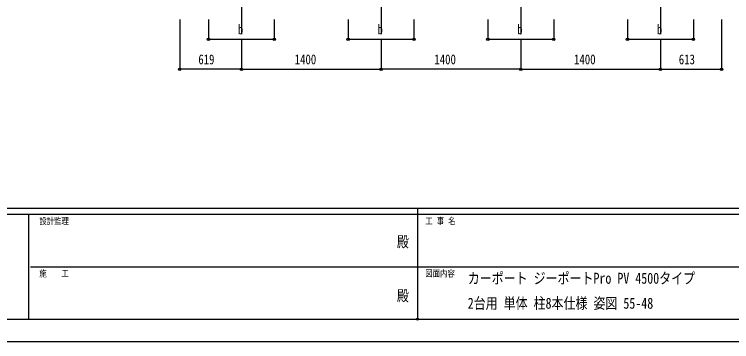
# Model space of a CAD drawing. Units: millimetres, scale not verified. Extents: x -12615 to 12615, y -8910 to 8910.
# Drawn here: x -4055 to 3135, y -8910 to -5632 of the extents above; entities that cross this region are included whole.
import ezdxf
from ezdxf.enums import TextEntityAlignment as Align

# ---------------------------------------------------------------- set-up
doc = ezdxf.new("R2010")
doc.units = ezdxf.units.MM
doc.header["$LTSCALE"] = 40
doc.header["$PDMODE"] = 32
doc.header["$PDSIZE"] = 20
for name, color, linetype in [('0-2_USER1', 3, 'Continuous'), ('0-3_YKK_12', 2, 'Continuous'), ('0-6_YKK_D', 6, 'Continuous'), ('0-7_YKK_ZWAK', 7, 'Continuous')]:
    doc.layers.add(name, color=color, linetype=linetype)
doc.styles.add('ＭＳ ゴシック', font='')
doc.styles.get('ＭＳ ゴシック').set_extended_font_data('MS Gothic')

msp = doc.modelspace()

# ---------------------------------------------------------------- linework, layer by layer
at = {"layer": '0-3_YKK_12'}
for p, q in [((-1779.36, -5332.18), (-1779.36, -5832.18)), ((-379.36, -5332.18), (-379.36, -5832.18)), ((1020.64, -5332.18), (1020.64, -5832.18)), ((2420.64, -5332.18), (2420.64, -5832.18))]:
    msp.add_line(p, q, dxfattribs=at)
at = {"layer": '0-6_YKK_D'}
for p, q in [((-2397.96, -5682.18), (-2397.96, -6183.18)), ((-2109.36, -5682.18), (-2109.36, -5883.18)), ((-1449.36, -5682.18), (-1449.36, -5883.18)), ((-709.36, -5682.18), (-709.36, -5883.18)), ((-49.36, -5682.18), (-49.36, -5883.18)), ((690.64, -5682.18), (690.64, -5883.18)), ((1350.64, -5682.18), (1350.64, -5883.18)), ((2090.64, -5682.18), (2090.64, -5883.18)), ((2750.64, -5682.18), (2750.64, -5883.18)), ((3033.82, -5682.18), (3033.82, -6183.18)), ((-2109.36, -5882.18), (-1449.36, -5882.18)), ((-1779.36, -5883.18), (-1779.36, -6183.18)), ((-1779.36, -5883.18), (-1779.36, -6183.18)), ((-709.36, -5882.18), (-49.36, -5882.18)), ((-379.36, -5883.18), (-379.36, -6183.18)), ((-379.36, -5883.18), (-379.36, -6183.18)), ((690.64, -5882.18), (1350.64, -5882.18)), ((1020.64, -5883.18), (1020.64, -6183.18)), ((1020.64, -5883.18), (1020.64, -6183.18)), ((2090.64, -5882.18), (2750.64, -5882.18)), ((2420.64, -5883.18), (2420.64, -6183.18)), ((2420.64, -5883.18), (2420.64, -6183.18)), ((-1779.36, -6182.18), (-2397.96, -6182.18)), ((-1779.36, -6182.18), (-379.36, -6182.18)), ((1020.64, -6182.18), (-379.36, -6182.18)), ((1020.64, -6182.18), (2420.64, -6182.18)), ((2420.64, -6182.18), (3033.82, -6182.18))]:
    msp.add_line(p, q, dxfattribs=at)
for centre in [(-2109.36, -5882.18), (-1449.36, -5882.18), (-709.36, -5882.18), (-49.36, -5882.18), (690.64, -5882.18), (1350.64, -5882.18), (2090.64, -5882.18), (2750.64, -5882.18), (-2397.96, -6182.18), (-1779.36, -6182.18), (-1779.36, -6182.18), (-379.36, -6182.18), (-379.36, -6182.18), (1020.64, -6182.18), (1020.64, -6182.18), (2420.64, -6182.18), (2420.64, -6182.18), (3033.82, -6182.18)]:
    msp.add_circle(centre, 12.75, dxfattribs=at)
at = {"layer": '0-7_YKK_ZWAK'}
for p, q in [((11685.06, -7575), (-11714.94, -7575)), ((-14.94, -7575), (-14.94, -8685)), ((-3914.94, -7635), (-11714.94, -7635)), ((-3914.94, -7635), (-3914.94, -8685)), ((-14.94, -7635), (-3914.94, -7635)), ((3885.06, -7635), (-14.94, -7635)), ((-3892.44, -8160), (-14.94, -8160)), ((-14.94, -8160), (3885.06, -8160)), ((-11714.94, -8685), (-3914.94, -8685)), ((-3914.94, -8685), (-14.94, -8685)), ((-14.94, -8685), (3885.06, -8685))]:
    msp.add_line(p, q, dxfattribs=at)
msp.add_lwpolyline([(-12615, -8910), (12615, -8910), (12615, 8910), (-12615, 8910)], close=True, dxfattribs=at)
msp.add_point((-14.94, -8685), dxfattribs=at)

# ---------------------------------------------------------------- texts
at = {"layer": '0-2_USER1', "style": 'ＭＳ ゴシック', "width": 0.8}
for s, p in [('カーポート ジーポートPro PV 4500タイプ\u3000', (489.47, -8363.23)), ('2台用 単体 柱8本仕様 姿図 55-48', (489.47, -8613.23))]:
    msp.add_text(s, height=110, dxfattribs=at).set_placement(p, align=Align.BOTTOM_LEFT)
at = {"layer": '0-6_YKK_D', "style": 'ＭＳ ゴシック', "width": 0.8}
for s, p in [('b', (-1815.36, -5862.18)), ('b', (-415.36, -5862.18)), ('b', (984.64, -5862.18)), ('b', (2384.64, -5862.18)), ('619', (-2211.06, -6162.18)), ('1400', (-1244.96, -6162.18)), ('1400', (155.04, -6162.18)), ('1400', (1555.04, -6162.18)), ('613', (2604.83, -6162.18))]:
    msp.add_text(s, height=98.97, dxfattribs=at).set_placement(p, align=Align.BOTTOM_LEFT)
at = {"layer": '0-7_YKK_ZWAK', "style": 'ＭＳ ゴシック', "width": 0.8}
for s, height, p in [('設計監理', 65.98, (-3804.94, -7755)), ('工 事 名', 65.98, (63.81, -7755)), ('殿', 110, (-221, -7997.5)), ('施\u3000\u3000工', 65.98, (-3804.94, -8280)), ('図面内容', 65.98, (63.81, -8280)), ('殿', 110, (-221, -8537.5))]:
    msp.add_text(s, height=height, dxfattribs=at).set_placement(p, align=Align.BOTTOM_LEFT)

doc.saveas('drawing.dxf')
